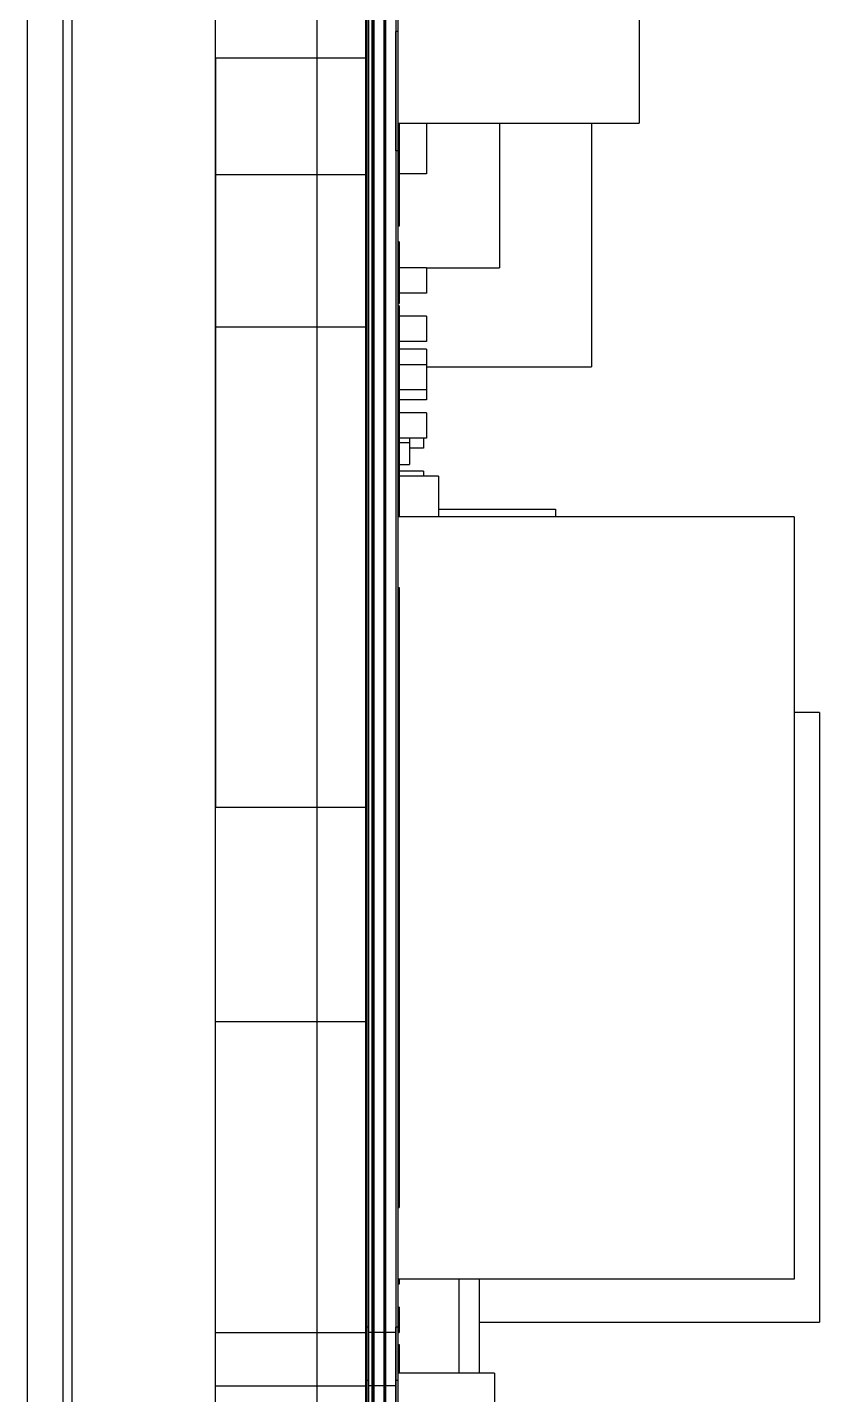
# Model space of a CAD drawing. Header units: millimetres. Extents: x 3284 to 3553, y -5193 to -5054.
# Drawn here: x 3421.55 to 3437.15, y -5141.71 to -5114.8 of the extents above; entities that cross this region are included whole.
import ezdxf

# ---------------------------------------------------------------- set-up
doc = ezdxf.new("R2010")
doc.units = ezdxf.units.MM
doc.header["$LTSCALE"] = 16.335
doc.layers.add('图层0000', color=7, linetype='CONTINUOUS', lineweight=25)

msp = doc.modelspace()

# ---------------------------------------------------------------- linework, layer by layer
at = {"layer": '图层0000', "color": 7, "linetype": 'Continuous', "lineweight": 25}
for p, q in [((3421.554, -5094.737), (3421.554, -5168.337)), ((3422.254, -5094.737), (3422.254, -5168.337)), ((3422.429, -5094.737), (3422.429, -5168.337)), ((3425.254, -5099.737), (3425.254, -5168.937)), ((3427.254, -5099.737), (3427.254, -5168.937)), ((3428.214, -5140.487), (3428.214, -5100.237)), ((3428.227, -5140.383), (3428.227, -5100.237)), ((3428.227, -5100.237), (3428.227, -5140.487)), ((3428.268, -5140.487), (3428.268, -5100.237)), ((3428.268, -5100.237), (3428.268, -5140.383)), ((3428.341, -5140.383), (3428.341, -5100.237)), ((3428.341, -5100.237), (3428.341, -5140.487)), ((3428.372, -5140.487), (3428.372, -5100.237)), ((3428.372, -5100.237), (3428.372, -5140.383)), ((3428.575, -5140.383), (3428.575, -5100.237)), ((3428.575, -5100.237), (3428.575, -5140.487)), ((3428.606, -5140.487), (3428.606, -5100.237)), ((3428.606, -5100.237), (3428.606, -5140.383)), ((3428.809, -5100.237), (3428.809, -5140.487)), ((3428.849, -5100.237), (3428.849, -5140.383)), ((3433.599, -5109.387), (3433.599, -5116.687)), ((3428.809, -5117.237), (3428.809, -5114.887)), ((3428.849, -5114.887), (3428.809, -5114.887)), ((3428.849, -5114.887), (3428.849, -5117.237)), ((3428.202, -5115.307), (3428.214, -5115.307)), ((3425.267, -5117.707), (3425.267, -5115.407)), ((3425.267, -5115.407), (3428.214, -5115.407)), ((3428.849, -5116.687), (3433.599, -5116.687)), ((3428.862, -5116.787), (3428.862, -5116.687)), ((3428.875, -5116.687), (3428.875, -5116.787)), ((3429.409, -5116.687), (3429.409, -5117.687)), ((3430.849, -5116.687), (3430.849, -5119.537)), ((3432.659, -5116.687), (3432.659, -5121.487)), ((3428.875, -5116.787), (3428.862, -5116.787)), ((3428.862, -5116.787), (3428.875, -5116.787)), ((3428.862, -5116.987), (3428.862, -5116.787)), ((3428.862, -5117.037), (3428.862, -5116.987)), ((3428.875, -5116.987), (3428.862, -5116.987)), ((3428.875, -5116.787), (3428.875, -5116.987)), ((3428.875, -5116.987), (3428.875, -5117.037)), ((3428.849, -5117.237), (3428.809, -5117.237)), ((3428.862, -5117.037), (3428.875, -5117.037)), ((3428.862, -5117.064), (3428.862, -5117.042)), ((3428.862, -5117.064), (3428.862, -5117.042)), ((3428.862, -5117.042), (3428.875, -5117.042)), ((3428.862, -5117.171), (3428.862, -5117.064)), ((3428.862, -5117.171), (3428.862, -5117.064)), ((3428.875, -5117.064), (3428.862, -5117.064)), ((3428.875, -5117.064), (3428.862, -5117.064)), ((3428.862, -5117.186), (3428.862, -5117.171)), ((3428.862, -5117.186), (3428.862, -5117.171)), ((3428.875, -5117.171), (3428.862, -5117.171)), ((3428.875, -5117.171), (3428.862, -5117.171)), ((3428.862, -5117.306), (3428.862, -5117.186)), ((3428.862, -5117.306), (3428.862, -5117.186)), ((3428.875, -5117.186), (3428.862, -5117.186)), ((3428.875, -5117.186), (3428.862, -5117.186)), ((3428.875, -5117.042), (3428.875, -5117.064)), ((3428.875, -5117.042), (3428.875, -5117.064)), ((3428.875, -5117.064), (3428.875, -5117.171)), ((3428.875, -5117.064), (3428.875, -5117.171)), ((3428.875, -5117.171), (3428.875, -5117.186)), ((3428.875, -5117.171), (3428.875, -5117.186)), ((3428.875, -5117.186), (3428.875, -5117.306)), ((3428.875, -5117.186), (3428.875, -5117.306)), ((3428.862, -5117.333), (3428.862, -5117.306)), ((3428.862, -5117.333), (3428.862, -5117.306)), ((3428.875, -5117.306), (3428.862, -5117.306)), ((3428.875, -5117.306), (3428.862, -5117.306)), ((3428.862, -5117.44), (3428.862, -5117.333)), ((3428.862, -5117.44), (3428.862, -5117.333)), ((3428.875, -5117.333), (3428.862, -5117.333)), ((3428.875, -5117.333), (3428.862, -5117.333)), ((3428.862, -5117.47), (3428.862, -5117.44)), ((3428.862, -5117.47), (3428.862, -5117.44)), ((3428.875, -5117.44), (3428.862, -5117.44)), ((3428.875, -5117.44), (3428.862, -5117.44)), ((3428.862, -5117.576), (3428.862, -5117.47)), ((3428.862, -5117.576), (3428.862, -5117.47)), ((3428.875, -5117.47), (3428.862, -5117.47)), ((3428.875, -5117.47), (3428.862, -5117.47)), ((3428.875, -5117.306), (3428.875, -5117.333)), ((3428.875, -5117.306), (3428.875, -5117.333)), ((3428.875, -5117.333), (3428.875, -5117.44)), ((3428.875, -5117.333), (3428.875, -5117.44)), ((3428.875, -5117.44), (3428.875, -5117.47)), ((3428.875, -5117.44), (3428.875, -5117.47)), ((3428.875, -5117.47), (3428.875, -5117.576)), ((3428.875, -5117.47), (3428.875, -5117.576)), ((3425.267, -5120.707), (3425.267, -5117.707)), ((3428.214, -5117.707), (3425.267, -5117.707)), ((3428.202, -5117.607), (3428.214, -5117.607)), ((3428.862, -5117.687), (3428.849, -5117.687)), ((3428.862, -5117.596), (3428.862, -5117.576)), ((3428.862, -5117.596), (3428.862, -5117.576)), ((3428.875, -5117.576), (3428.862, -5117.576)), ((3428.875, -5117.576), (3428.862, -5117.576)), ((3428.862, -5117.676), (3428.862, -5117.596)), ((3428.862, -5117.676), (3428.862, -5117.596)), ((3428.875, -5117.596), (3428.862, -5117.596)), ((3428.875, -5117.596), (3428.862, -5117.596)), ((3428.862, -5117.689), (3428.862, -5117.676)), ((3428.862, -5117.689), (3428.862, -5117.676)), ((3428.875, -5117.676), (3428.862, -5117.676)), ((3428.875, -5117.676), (3428.862, -5117.676)), ((3428.862, -5117.729), (3428.862, -5117.689)), ((3428.862, -5117.729), (3428.862, -5117.689)), ((3428.875, -5117.689), (3428.862, -5117.689)), ((3428.875, -5117.689), (3428.862, -5117.689)), ((3428.862, -5117.729), (3428.862, -5117.732)), ((3428.862, -5117.729), (3428.862, -5117.732)), ((3428.875, -5117.729), (3428.862, -5117.729)), ((3428.875, -5117.729), (3428.862, -5117.729)), ((3428.862, -5118.062), (3428.862, -5117.73)), ((3428.875, -5117.73), (3428.862, -5117.73)), ((3428.875, -5117.73), (3428.862, -5117.73)), ((3428.875, -5117.576), (3428.875, -5117.596)), ((3428.875, -5117.576), (3428.875, -5117.596)), ((3428.875, -5117.596), (3428.875, -5117.676)), ((3428.875, -5117.596), (3428.875, -5117.676)), ((3428.875, -5117.676), (3428.875, -5117.689)), ((3428.875, -5117.676), (3428.875, -5117.689)), ((3429.409, -5117.687), (3428.875, -5117.687)), ((3428.875, -5117.689), (3428.875, -5117.729)), ((3428.875, -5117.689), (3428.875, -5117.729)), ((3428.875, -5117.729), (3428.875, -5117.732)), ((3428.875, -5117.729), (3428.875, -5117.732)), ((3428.875, -5117.73), (3428.875, -5118.055)), ((3428.862, -5118.185), (3428.862, -5118.055)), ((3428.875, -5118.055), (3428.862, -5118.055)), ((3428.875, -5118.055), (3428.862, -5118.055)), ((3428.862, -5118.185), (3428.862, -5118.055)), ((3428.875, -5118.055), (3428.862, -5118.055)), ((3428.875, -5118.055), (3428.862, -5118.055)), ((3428.875, -5118.062), (3428.862, -5118.062)), ((3428.875, -5118.055), (3428.875, -5118.185)), ((3428.875, -5118.055), (3428.875, -5118.185)), ((3428.862, -5118.44), (3428.862, -5118.185)), ((3428.875, -5118.185), (3428.862, -5118.185)), ((3428.862, -5118.44), (3428.862, -5118.185)), ((3428.875, -5118.185), (3428.862, -5118.185)), ((3428.875, -5118.185), (3428.875, -5118.44)), ((3428.875, -5118.185), (3428.875, -5118.44)), ((3428.862, -5118.467), (3428.862, -5118.44)), ((3428.862, -5118.467), (3428.862, -5118.44)), ((3428.875, -5118.44), (3428.862, -5118.44)), ((3428.875, -5118.44), (3428.862, -5118.44)), ((3428.862, -5118.587), (3428.862, -5118.467)), ((3428.862, -5118.587), (3428.862, -5118.467)), ((3428.875, -5118.467), (3428.862, -5118.467)), ((3428.875, -5118.467), (3428.862, -5118.467)), ((3428.862, -5118.616), (3428.862, -5118.587)), ((3428.862, -5118.616), (3428.862, -5118.587)), ((3428.875, -5118.587), (3428.862, -5118.587)), ((3428.875, -5118.587), (3428.862, -5118.587)), ((3428.875, -5118.44), (3428.875, -5118.467)), ((3428.875, -5118.44), (3428.875, -5118.467)), ((3428.875, -5118.467), (3428.875, -5118.587)), ((3428.875, -5118.467), (3428.875, -5118.587)), ((3428.875, -5118.587), (3428.875, -5118.616)), ((3428.875, -5118.587), (3428.875, -5118.616)), ((3428.862, -5118.682), (3428.862, -5118.616)), ((3428.862, -5118.682), (3428.862, -5118.616)), ((3428.875, -5118.616), (3428.862, -5118.616)), ((3428.875, -5118.616), (3428.862, -5118.616)), ((3428.862, -5118.691), (3428.862, -5118.682)), ((3428.862, -5118.691), (3428.862, -5118.682)), ((3428.875, -5118.682), (3428.862, -5118.682)), ((3428.875, -5118.682), (3428.862, -5118.682)), ((3428.862, -5118.717), (3428.862, -5118.691)), ((3428.862, -5118.717), (3428.862, -5118.691)), ((3428.875, -5118.691), (3428.862, -5118.691)), ((3428.875, -5118.691), (3428.862, -5118.691)), ((3428.875, -5118.717), (3428.862, -5118.717)), ((3428.875, -5118.717), (3428.862, -5118.717)), ((3428.875, -5118.717), (3428.862, -5118.717)), ((3428.875, -5118.717), (3428.862, -5118.717)), ((3428.875, -5118.616), (3428.875, -5118.682)), ((3428.875, -5118.616), (3428.875, -5118.682)), ((3428.875, -5118.682), (3428.875, -5118.691)), ((3428.875, -5118.682), (3428.875, -5118.691)), ((3428.875, -5118.691), (3428.875, -5118.717)), ((3428.875, -5118.691), (3428.875, -5118.717)), ((3428.862, -5119.158), (3428.862, -5119.028)), ((3428.875, -5119.028), (3428.862, -5119.028)), ((3428.875, -5119.028), (3428.862, -5119.028)), ((3428.862, -5119.158), (3428.862, -5119.028)), ((3428.875, -5119.028), (3428.862, -5119.028)), ((3428.875, -5119.028), (3428.862, -5119.028)), ((3428.875, -5119.028), (3428.875, -5119.158)), ((3428.875, -5119.028), (3428.875, -5119.158)), ((3428.862, -5119.311), (3428.862, -5119.158)), ((3428.875, -5119.158), (3428.862, -5119.158)), ((3428.862, -5119.311), (3428.862, -5119.158)), ((3428.875, -5119.158), (3428.862, -5119.158)), ((3428.862, -5119.622), (3428.862, -5119.311)), ((3428.875, -5119.311), (3428.862, -5119.311)), ((3428.862, -5119.622), (3428.862, -5119.311)), ((3428.875, -5119.311), (3428.862, -5119.311)), ((3428.875, -5119.158), (3428.875, -5119.311)), ((3428.875, -5119.158), (3428.875, -5119.311)), ((3428.875, -5119.311), (3428.875, -5119.622)), ((3428.875, -5119.311), (3428.875, -5119.622)), ((3428.862, -5119.537), (3428.849, -5119.537)), ((3428.862, -5119.745), (3428.862, -5119.622)), ((3428.862, -5119.745), (3428.862, -5119.622)), ((3428.875, -5119.622), (3428.862, -5119.622)), ((3428.875, -5119.622), (3428.862, -5119.622)), ((3429.409, -5119.537), (3428.875, -5119.537)), ((3428.875, -5119.622), (3428.875, -5119.745)), ((3428.875, -5119.622), (3428.875, -5119.745)), ((3429.409, -5119.537), (3429.409, -5120.037)), ((3429.409, -5119.537), (3430.849, -5119.537)), ((3428.862, -5120.187), (3428.862, -5119.745)), ((3428.862, -5119.745), (3428.875, -5119.745)), ((3428.875, -5119.745), (3428.875, -5120.187)), ((3428.862, -5120.037), (3428.849, -5120.037)), ((3428.862, -5120.237), (3428.862, -5120.187)), ((3428.862, -5120.237), (3428.862, -5120.187)), ((3428.875, -5120.187), (3428.862, -5120.187)), ((3429.409, -5120.037), (3428.875, -5120.037)), ((3428.875, -5120.187), (3428.875, -5120.237)), ((3428.875, -5120.187), (3428.875, -5120.237)), ((3428.862, -5120.487), (3428.849, -5120.487)), ((3428.875, -5120.237), (3428.862, -5120.237)), ((3428.862, -5120.237), (3428.875, -5120.237)), ((3428.862, -5120.337), (3428.862, -5120.287)), ((3428.862, -5120.337), (3428.862, -5120.287)), ((3428.875, -5120.287), (3428.862, -5120.287)), ((3428.875, -5120.287), (3428.862, -5120.287)), ((3428.862, -5120.287), (3428.875, -5120.287)), ((3428.862, -5121.137), (3428.862, -5120.337)), ((3428.875, -5120.337), (3428.862, -5120.337)), ((3428.875, -5120.287), (3428.875, -5120.337)), ((3428.875, -5120.287), (3428.875, -5120.337)), ((3428.875, -5120.337), (3428.875, -5121.137)), ((3429.409, -5120.487), (3428.875, -5120.487)), ((3429.409, -5120.487), (3429.409, -5120.987)), ((3425.267, -5130.157), (3425.267, -5120.707)), ((3428.214, -5120.707), (3425.267, -5120.707)), ((3428.202, -5120.807), (3428.214, -5120.807)), ((3428.862, -5120.987), (3428.849, -5120.987)), ((3429.409, -5120.987), (3428.875, -5120.987)), ((3428.862, -5121.137), (3428.849, -5121.137)), ((3428.862, -5121.187), (3428.862, -5121.137)), ((3428.862, -5121.187), (3428.862, -5121.137)), ((3428.875, -5121.137), (3428.862, -5121.137)), ((3428.862, -5121.237), (3428.862, -5121.187)), ((3428.875, -5121.187), (3428.862, -5121.187)), ((3428.862, -5121.187), (3428.875, -5121.187)), ((3428.862, -5121.187), (3428.875, -5121.187)), ((3428.862, -5121.287), (3428.862, -5121.237)), ((3428.875, -5121.237), (3428.862, -5121.237)), ((3428.875, -5121.237), (3428.862, -5121.237)), ((3428.862, -5121.287), (3428.862, -5121.237)), ((3428.862, -5121.237), (3428.875, -5121.237)), ((3428.862, -5122.087), (3428.862, -5121.287)), ((3428.875, -5121.287), (3428.862, -5121.287)), ((3428.875, -5121.137), (3428.875, -5121.187)), ((3428.875, -5121.137), (3428.875, -5121.187)), ((3429.409, -5121.137), (3428.875, -5121.137)), ((3428.875, -5121.187), (3428.875, -5121.237)), ((3428.875, -5121.237), (3428.875, -5121.287)), ((3428.875, -5121.237), (3428.875, -5121.287)), ((3428.875, -5121.287), (3428.875, -5122.087)), ((3429.409, -5121.137), (3429.409, -5121.437)), ((3428.849, -5121.437), (3428.862, -5121.437)), ((3428.875, -5121.437), (3429.409, -5121.437)), ((3429.409, -5121.437), (3429.409, -5121.937)), ((3429.409, -5121.487), (3432.659, -5121.487)), ((3428.862, -5121.937), (3428.849, -5121.937)), ((3428.862, -5122.137), (3428.862, -5122.087)), ((3428.862, -5122.137), (3428.862, -5122.087)), ((3428.875, -5122.087), (3428.862, -5122.087)), ((3429.409, -5121.937), (3428.875, -5121.937)), ((3428.875, -5122.087), (3428.875, -5122.137)), ((3428.875, -5122.087), (3428.875, -5122.137)), ((3429.409, -5121.937), (3429.409, -5122.137)), ((3428.862, -5122.137), (3428.849, -5122.137)), ((3428.862, -5122.187), (3428.862, -5122.137)), ((3428.875, -5122.137), (3428.862, -5122.137)), ((3428.862, -5122.137), (3428.875, -5122.137)), ((3428.862, -5122.137), (3428.875, -5122.137)), ((3428.862, -5122.237), (3428.862, -5122.187)), ((3428.862, -5122.231), (3428.862, -5122.187)), ((3428.875, -5122.187), (3428.862, -5122.187)), ((3428.875, -5122.187), (3428.862, -5122.187)), ((3428.862, -5122.187), (3428.875, -5122.187)), ((3428.862, -5122.231), (3428.862, -5122.228)), ((3428.875, -5122.228), (3428.862, -5122.228)), ((3428.875, -5122.228), (3428.862, -5122.228)), ((3428.862, -5122.231), (3428.862, -5122.228)), ((3428.875, -5122.228), (3428.862, -5122.228)), ((3428.875, -5122.228), (3428.862, -5122.228)), ((3428.862, -5122.285), (3428.862, -5122.231)), ((3428.862, -5122.285), (3428.862, -5122.231)), ((3428.875, -5122.231), (3428.862, -5122.231)), ((3428.875, -5122.231), (3428.862, -5122.231)), ((3428.875, -5122.237), (3428.862, -5122.237)), ((3428.862, -5122.3), (3428.862, -5122.285)), ((3428.862, -5122.3), (3428.862, -5122.285)), ((3428.875, -5122.285), (3428.862, -5122.285)), ((3428.875, -5122.285), (3428.862, -5122.285)), ((3428.862, -5122.407), (3428.862, -5122.3)), ((3428.862, -5122.407), (3428.862, -5122.3)), ((3428.875, -5122.3), (3428.862, -5122.3)), ((3428.875, -5122.3), (3428.862, -5122.3)), ((3428.875, -5122.137), (3428.875, -5122.187)), ((3429.409, -5122.137), (3428.875, -5122.137)), ((3428.875, -5122.187), (3428.875, -5122.231)), ((3428.875, -5122.187), (3428.875, -5122.231)), ((3428.875, -5122.228), (3428.875, -5122.231)), ((3428.875, -5122.228), (3428.875, -5122.231)), ((3428.875, -5122.231), (3428.875, -5122.285)), ((3428.875, -5122.231), (3428.875, -5122.285)), ((3428.875, -5122.285), (3428.875, -5122.3)), ((3428.875, -5122.285), (3428.875, -5122.3)), ((3428.875, -5122.3), (3428.875, -5122.407)), ((3428.875, -5122.3), (3428.875, -5122.407)), ((3428.862, -5122.387), (3428.849, -5122.387)), ((3428.862, -5122.436), (3428.862, -5122.407)), ((3428.862, -5122.436), (3428.862, -5122.407)), ((3428.875, -5122.407), (3428.862, -5122.407)), ((3428.875, -5122.407), (3428.862, -5122.407)), ((3428.862, -5122.569), (3428.862, -5122.436)), ((3428.862, -5122.569), (3428.862, -5122.436)), ((3428.875, -5122.436), (3428.862, -5122.436)), ((3428.875, -5122.436), (3428.862, -5122.436)), ((3428.862, -5122.604), (3428.862, -5122.569)), ((3428.862, -5122.604), (3428.862, -5122.569)), ((3428.875, -5122.569), (3428.862, -5122.569)), ((3428.875, -5122.569), (3428.862, -5122.569)), ((3428.862, -5122.737), (3428.862, -5122.604)), ((3428.862, -5122.737), (3428.862, -5122.604)), ((3428.875, -5122.604), (3428.862, -5122.604)), ((3428.875, -5122.604), (3428.862, -5122.604)), ((3429.409, -5122.387), (3428.875, -5122.387)), ((3428.875, -5122.407), (3428.875, -5122.436)), ((3428.875, -5122.407), (3428.875, -5122.436)), ((3428.875, -5122.436), (3428.875, -5122.569)), ((3428.875, -5122.436), (3428.875, -5122.569)), ((3428.875, -5122.569), (3428.875, -5122.604)), ((3428.875, -5122.569), (3428.875, -5122.604)), ((3428.875, -5122.604), (3428.875, -5122.737)), ((3428.875, -5122.604), (3428.875, -5122.737)), ((3429.409, -5122.387), (3429.409, -5122.887)), ((3428.862, -5122.887), (3428.849, -5122.887)), ((3428.862, -5122.767), (3428.862, -5122.737)), ((3428.862, -5122.767), (3428.862, -5122.737)), ((3428.875, -5122.737), (3428.862, -5122.737)), ((3428.875, -5122.737), (3428.862, -5122.737)), ((3428.862, -5122.873), (3428.862, -5122.767)), ((3428.862, -5122.873), (3428.862, -5122.767)), ((3428.875, -5122.767), (3428.862, -5122.767)), ((3428.875, -5122.767), (3428.862, -5122.767)), ((3428.862, -5122.889), (3428.862, -5122.873)), ((3428.862, -5122.889), (3428.862, -5122.873)), ((3428.875, -5122.873), (3428.862, -5122.873)), ((3428.875, -5122.873), (3428.862, -5122.873)), ((3428.862, -5122.942), (3428.862, -5122.889)), ((3428.862, -5122.942), (3428.862, -5122.889)), ((3428.875, -5122.889), (3428.862, -5122.889)), ((3428.875, -5122.889), (3428.862, -5122.889)), ((3428.875, -5122.737), (3428.875, -5122.767)), ((3428.875, -5122.737), (3428.875, -5122.767)), ((3428.875, -5122.767), (3428.875, -5122.873)), ((3428.875, -5122.767), (3428.875, -5122.873)), ((3428.875, -5122.873), (3428.875, -5122.889)), ((3428.875, -5122.873), (3428.875, -5122.889)), ((3429.409, -5122.887), (3428.875, -5122.887)), ((3428.875, -5122.889), (3428.875, -5122.942)), ((3428.875, -5122.889), (3428.875, -5122.942)), ((3429.079, -5122.887), (3429.079, -5122.981)), ((3429.349, -5122.887), (3429.349, -5123.087)), ((3428.862, -5122.981), (3428.849, -5122.981)), ((3428.862, -5122.945), (3428.862, -5122.942)), ((3428.862, -5122.945), (3428.862, -5122.942)), ((3428.875, -5122.942), (3428.862, -5122.942)), ((3428.875, -5122.942), (3428.862, -5122.942)), ((3428.862, -5123.037), (3428.862, -5122.945)), ((3428.875, -5122.945), (3428.862, -5122.945)), ((3428.862, -5122.945), (3428.875, -5122.945)), ((3428.875, -5122.945), (3428.862, -5122.945)), ((3428.862, -5122.945), (3428.875, -5122.945)), ((3428.862, -5123.087), (3428.862, -5123.037)), ((3428.862, -5123.087), (3428.862, -5123.037)), ((3428.875, -5123.037), (3428.862, -5123.037)), ((3428.862, -5123.112), (3428.862, -5123.087)), ((3428.875, -5123.087), (3428.862, -5123.087)), ((3428.862, -5123.087), (3428.875, -5123.087)), ((3428.862, -5123.087), (3428.875, -5123.087)), ((3428.862, -5123.188), (3428.862, -5123.112)), ((3428.875, -5123.112), (3428.862, -5123.112)), ((3428.875, -5122.942), (3428.875, -5123.037)), ((3428.875, -5122.942), (3428.875, -5122.945)), ((3428.875, -5122.942), (3428.875, -5122.945)), ((3429.079, -5122.981), (3428.875, -5122.981)), ((3428.875, -5123.037), (3428.875, -5123.087)), ((3428.875, -5123.037), (3428.875, -5123.087)), ((3428.875, -5123.087), (3428.875, -5123.112)), ((3428.875, -5123.112), (3428.875, -5123.188)), ((3429.079, -5122.981), (3429.079, -5123.405)), ((3429.349, -5123.087), (3429.079, -5123.087)), ((3428.849, -5123.405), (3428.862, -5123.405)), ((3428.862, -5123.315), (3428.862, -5123.188)), ((3428.862, -5123.315), (3428.862, -5123.188)), ((3428.862, -5123.188), (3428.875, -5123.188)), ((3428.862, -5123.418), (3428.862, -5123.315)), ((3428.862, -5123.418), (3428.862, -5123.315)), ((3428.875, -5123.315), (3428.862, -5123.315)), ((3428.875, -5123.315), (3428.862, -5123.315)), ((3428.862, -5123.755), (3428.862, -5123.418)), ((3428.875, -5123.418), (3428.862, -5123.418)), ((3428.862, -5123.755), (3428.862, -5123.418)), ((3428.875, -5123.418), (3428.862, -5123.418)), ((3428.875, -5123.188), (3428.875, -5123.315)), ((3428.875, -5123.188), (3428.875, -5123.315)), ((3428.875, -5123.315), (3428.875, -5123.418)), ((3428.875, -5123.315), (3428.875, -5123.418)), ((3428.875, -5123.405), (3429.079, -5123.405)), ((3428.875, -5123.418), (3428.875, -5123.755)), ((3428.875, -5123.418), (3428.875, -5123.755)), ((3428.862, -5123.537), (3428.849, -5123.537)), ((3428.862, -5123.637), (3428.849, -5123.637)), ((3429.349, -5123.537), (3428.875, -5123.537)), ((3429.649, -5123.637), (3428.875, -5123.637)), ((3429.349, -5123.537), (3429.349, -5123.637)), ((3429.649, -5123.637), (3429.649, -5124.437)), ((3428.862, -5123.858), (3428.862, -5123.755)), ((3428.875, -5123.755), (3428.862, -5123.755)), ((3428.862, -5123.858), (3428.862, -5123.755)), ((3428.875, -5123.755), (3428.862, -5123.755)), ((3428.862, -5123.985), (3428.862, -5123.858)), ((3428.862, -5123.985), (3428.862, -5123.858)), ((3428.875, -5123.858), (3428.862, -5123.858)), ((3428.875, -5123.858), (3428.862, -5123.858)), ((3428.862, -5124.237), (3428.862, -5123.985)), ((3428.862, -5123.985), (3428.875, -5123.985)), ((3428.875, -5123.755), (3428.875, -5123.858)), ((3428.875, -5123.755), (3428.875, -5123.858)), ((3428.875, -5123.858), (3428.875, -5123.985)), ((3428.875, -5123.858), (3428.875, -5123.985)), ((3428.875, -5123.985), (3428.875, -5124.237)), ((3428.862, -5124.255), (3428.862, -5124.237)), ((3428.875, -5124.237), (3428.862, -5124.237)), ((3428.862, -5124.337), (3428.862, -5124.255)), ((3428.875, -5124.255), (3428.862, -5124.255)), ((3428.875, -5124.255), (3428.862, -5124.255)), ((3428.862, -5124.337), (3428.862, -5124.255)), ((3428.875, -5124.255), (3428.862, -5124.255)), ((3428.875, -5124.255), (3428.862, -5124.255)), ((3428.875, -5124.237), (3428.875, -5124.255)), ((3428.875, -5124.255), (3428.875, -5124.337)), ((3428.875, -5124.255), (3428.875, -5124.337)), ((3436.649, -5124.437), (3428.849, -5124.437)), ((3428.862, -5124.437), (3428.862, -5124.337)), ((3428.875, -5124.337), (3428.862, -5124.337)), ((3428.875, -5124.337), (3428.862, -5124.337)), ((3428.862, -5124.337), (3428.875, -5124.337)), ((3428.875, -5124.337), (3428.875, -5124.437)), ((3429.649, -5124.287), (3431.949, -5124.287)), ((3431.949, -5124.287), (3431.949, -5124.437)), ((3436.649, -5124.437), (3436.649, -5139.437)), ((3428.862, -5125.927), (3428.862, -5125.827)), ((3428.862, -5125.827), (3428.875, -5125.827)), ((3428.875, -5125.827), (3428.875, -5125.927)), ((3428.862, -5137.927), (3428.862, -5125.927)), ((3428.875, -5125.927), (3428.862, -5125.927)), ((3428.875, -5125.927), (3428.875, -5137.927)), ((3437.149, -5128.287), (3436.649, -5128.287)), ((3437.149, -5128.287), (3437.149, -5140.287)), ((3428.214, -5130.157), (3425.267, -5130.157)), ((3428.202, -5130.257), (3428.214, -5130.257)), ((3425.254, -5134.367), (3425.254, -5140.487)), ((3425.254, -5134.367), (3428.214, -5134.367)), ((3428.214, -5134.367), (3428.214, -5140.487)), ((3428.862, -5138.027), (3428.862, -5137.927)), ((3428.875, -5137.927), (3428.862, -5137.927)), ((3428.875, -5137.927), (3428.875, -5138.027)), ((3428.862, -5138.027), (3428.875, -5138.027)), ((3436.649, -5139.437), (3428.849, -5139.437)), ((3428.862, -5139.537), (3428.862, -5139.437)), ((3428.875, -5139.537), (3428.862, -5139.537)), ((3428.875, -5139.537), (3428.862, -5139.537)), ((3428.875, -5139.437), (3428.875, -5139.537)), ((3430.049, -5139.437), (3430.049, -5141.287)), ((3430.449, -5139.437), (3430.449, -5141.287)), ((3428.862, -5140.087), (3428.862, -5139.987)), ((3428.875, -5139.987), (3428.862, -5139.987)), ((3428.875, -5139.987), (3428.862, -5139.987)), ((3428.862, -5140.087), (3428.862, -5139.987)), ((3428.875, -5139.987), (3428.862, -5139.987)), ((3428.875, -5139.987), (3428.862, -5139.987)), ((3428.862, -5140.252), (3428.862, -5140.087)), ((3428.875, -5140.087), (3428.862, -5140.087)), ((3428.862, -5140.252), (3428.862, -5140.087)), ((3428.875, -5140.087), (3428.862, -5140.087)), ((3428.875, -5139.987), (3428.875, -5140.087)), ((3428.875, -5139.987), (3428.875, -5140.087)), ((3428.875, -5140.087), (3428.875, -5140.252)), ((3428.875, -5140.087), (3428.875, -5140.252)), ((3428.227, -5141.433), (3428.227, -5140.383)), ((3428.268, -5140.383), (3428.227, -5140.383)), ((3428.268, -5140.383), (3428.268, -5141.433)), ((3428.341, -5141.433), (3428.341, -5140.383)), ((3428.372, -5140.383), (3428.341, -5140.383)), ((3428.372, -5140.383), (3428.372, -5141.433)), ((3428.575, -5141.433), (3428.575, -5140.383)), ((3428.606, -5140.383), (3428.575, -5140.383)), ((3428.606, -5140.383), (3428.606, -5141.433)), ((3428.809, -5141.433), (3428.809, -5140.383)), ((3428.849, -5140.383), (3428.809, -5140.383)), ((3428.849, -5140.383), (3428.849, -5141.433)), ((3428.862, -5140.39), (3428.862, -5140.252)), ((3428.875, -5140.252), (3428.862, -5140.252)), ((3428.862, -5140.39), (3428.862, -5140.252)), ((3428.875, -5140.252), (3428.862, -5140.252)), ((3428.862, -5140.487), (3428.862, -5140.39)), ((3428.862, -5140.487), (3428.862, -5140.39)), ((3428.875, -5140.39), (3428.862, -5140.39)), ((3428.875, -5140.39), (3428.862, -5140.39)), ((3428.875, -5140.252), (3428.875, -5140.39)), ((3428.875, -5140.252), (3428.875, -5140.39)), ((3428.875, -5140.39), (3428.875, -5140.487)), ((3428.875, -5140.39), (3428.875, -5140.487)), ((3430.449, -5140.287), (3437.149, -5140.287)), ((3425.254, -5140.487), (3428.214, -5140.487)), ((3425.254, -5140.487), (3425.254, -5141.537)), ((3428.214, -5141.537), (3428.214, -5140.487)), ((3428.227, -5140.487), (3428.214, -5140.487)), ((3428.214, -5141.537), (3428.214, -5140.487)), ((3428.227, -5140.487), (3428.227, -5141.537)), ((3428.268, -5141.537), (3428.268, -5140.487)), ((3428.341, -5140.487), (3428.268, -5140.487)), ((3428.341, -5140.487), (3428.341, -5141.537)), ((3428.372, -5141.537), (3428.372, -5140.487)), ((3428.575, -5140.487), (3428.372, -5140.487)), ((3428.575, -5140.487), (3428.575, -5141.537)), ((3428.606, -5141.537), (3428.606, -5140.487)), ((3428.809, -5140.487), (3428.606, -5140.487)), ((3428.809, -5140.487), (3428.809, -5141.537)), ((3428.862, -5140.487), (3428.875, -5140.487)), ((3428.862, -5140.745), (3428.862, -5140.727)), ((3428.862, -5140.745), (3428.862, -5140.727)), ((3428.862, -5140.727), (3428.875, -5140.727)), ((3428.862, -5140.825), (3428.862, -5140.745)), ((3428.862, -5140.825), (3428.862, -5140.745)), ((3428.875, -5140.745), (3428.862, -5140.745)), ((3428.875, -5140.745), (3428.862, -5140.745)), ((3428.862, -5140.836), (3428.862, -5140.825)), ((3428.862, -5140.836), (3428.862, -5140.825)), ((3428.875, -5140.825), (3428.862, -5140.825)), ((3428.875, -5140.825), (3428.862, -5140.825)), ((3428.862, -5140.926), (3428.862, -5140.836)), ((3428.862, -5140.926), (3428.862, -5140.836)), ((3428.875, -5140.836), (3428.862, -5140.836)), ((3428.875, -5140.836), (3428.862, -5140.836)), ((3428.862, -5140.947), (3428.862, -5140.926)), ((3428.862, -5140.947), (3428.862, -5140.926)), ((3428.875, -5140.926), (3428.862, -5140.926)), ((3428.875, -5140.926), (3428.862, -5140.926)), ((3428.862, -5141.027), (3428.862, -5140.947)), ((3428.862, -5141.027), (3428.862, -5140.947)), ((3428.875, -5140.947), (3428.862, -5140.947)), ((3428.875, -5140.947), (3428.862, -5140.947)), ((3428.875, -5140.727), (3428.875, -5140.745)), ((3428.875, -5140.727), (3428.875, -5140.745)), ((3428.875, -5140.745), (3428.875, -5140.825)), ((3428.875, -5140.745), (3428.875, -5140.825)), ((3428.875, -5140.816), (3428.875, -5140.836)), ((3428.875, -5140.816), (3428.875, -5140.836)), ((3428.875, -5140.825), (3428.875, -5140.836)), ((3428.875, -5140.825), (3428.875, -5140.836)), ((3428.875, -5140.836), (3428.875, -5140.926)), ((3428.875, -5140.836), (3428.875, -5140.926)), ((3428.875, -5140.926), (3428.875, -5140.947)), ((3428.875, -5140.926), (3428.875, -5140.947)), ((3428.875, -5140.947), (3428.875, -5141.027)), ((3428.875, -5140.947), (3428.875, -5141.027)), ((3428.862, -5141.049), (3428.862, -5141.027)), ((3428.862, -5141.049), (3428.862, -5141.027)), ((3428.875, -5141.027), (3428.862, -5141.027)), ((3428.875, -5141.027), (3428.862, -5141.027)), ((3428.862, -5141.129), (3428.862, -5141.049)), ((3428.862, -5141.129), (3428.862, -5141.049)), ((3428.875, -5141.049), (3428.862, -5141.049)), ((3428.875, -5141.049), (3428.862, -5141.049)), ((3428.862, -5141.144), (3428.862, -5141.129)), ((3428.862, -5141.144), (3428.862, -5141.129)), ((3428.875, -5141.129), (3428.862, -5141.129)), ((3428.875, -5141.129), (3428.862, -5141.129)), ((3428.862, -5141.187), (3428.862, -5141.144)), ((3428.862, -5141.187), (3428.862, -5141.144)), ((3428.875, -5141.144), (3428.862, -5141.144)), ((3428.875, -5141.144), (3428.862, -5141.144)), ((3428.862, -5141.287), (3428.862, -5141.187)), ((3428.875, -5141.187), (3428.862, -5141.187)), ((3428.875, -5141.187), (3428.862, -5141.187)), ((3428.875, -5141.027), (3428.875, -5141.049)), ((3428.875, -5141.027), (3428.875, -5141.049)), ((3428.875, -5141.049), (3428.875, -5141.129)), ((3428.875, -5141.049), (3428.875, -5141.129)), ((3428.875, -5141.129), (3428.875, -5141.144)), ((3428.875, -5141.129), (3428.875, -5141.144)), ((3428.875, -5141.144), (3428.875, -5141.187)), ((3428.875, -5141.144), (3428.875, -5141.187)), ((3428.875, -5141.187), (3428.875, -5141.287)), ((3428.227, -5160.64), (3428.227, -5141.433)), ((3428.268, -5141.433), (3428.227, -5141.433)), ((3428.268, -5141.433), (3428.268, -5160.64)), ((3428.341, -5160.64), (3428.341, -5141.433)), ((3428.372, -5141.433), (3428.341, -5141.433)), ((3428.372, -5141.433), (3428.372, -5160.64)), ((3428.575, -5160.64), (3428.575, -5141.433)), ((3428.606, -5141.433), (3428.575, -5141.433)), ((3428.606, -5141.433), (3428.606, -5160.64)), ((3428.809, -5160.64), (3428.809, -5141.433)), ((3428.849, -5141.433), (3428.809, -5141.433)), ((3430.749, -5141.287), (3428.849, -5141.287)), ((3428.849, -5141.433), (3428.849, -5160.64)), ((3430.749, -5141.287), (3430.749, -5142.59)), ((3425.254, -5141.537), (3428.214, -5141.537)), ((3425.254, -5141.537), (3425.254, -5160.537)), ((3428.214, -5160.537), (3428.214, -5141.537)), ((3428.227, -5141.537), (3428.214, -5141.537)), ((3428.214, -5160.537), (3428.214, -5141.537)), ((3428.227, -5141.537), (3428.227, -5160.537)), ((3428.268, -5160.537), (3428.268, -5141.537)), ((3428.341, -5141.537), (3428.268, -5141.537)), ((3428.341, -5141.537), (3428.341, -5160.537)), ((3428.372, -5160.537), (3428.372, -5141.537)), ((3428.575, -5141.537), (3428.372, -5141.537)), ((3428.575, -5141.537), (3428.575, -5160.537)), ((3428.606, -5160.537), (3428.606, -5141.537)), ((3428.809, -5141.537), (3428.606, -5141.537)), ((3428.809, -5141.537), (3428.809, -5160.537))]:
    msp.add_line(p, q, dxfattribs=at)

doc.saveas('drawing.dxf')
